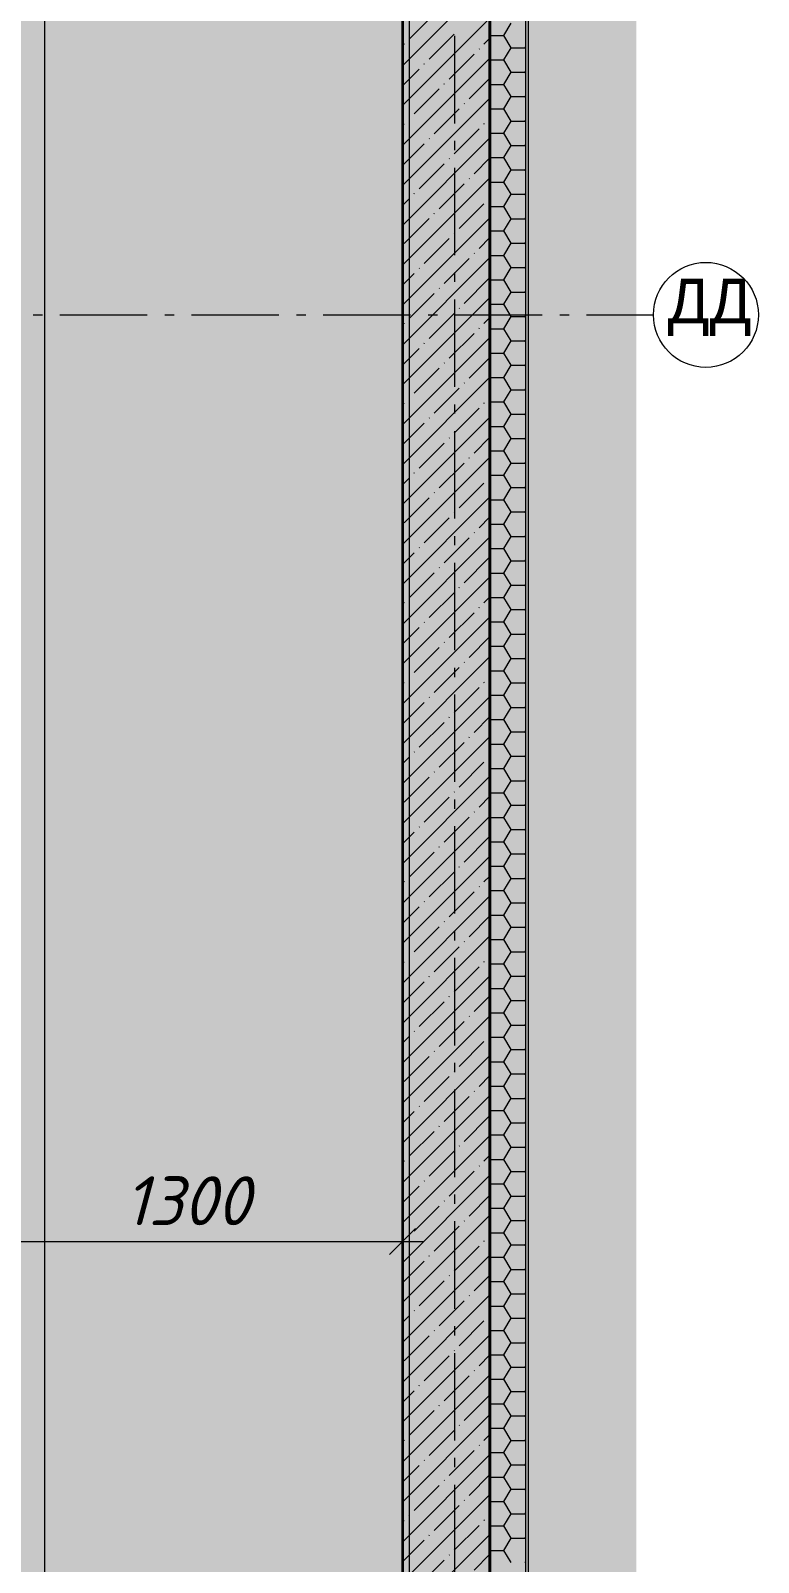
# Model space of a CAD drawing. Header units: millimetres. Extents: x -81576 to 1046824, y -248937 to 691537.
# Drawn here: x -57331 to -53169, y 622442 to 631199 of the extents above; entities that cross this region are included whole.
import ezdxf

# ---------------------------------------------------------------- set-up
doc = ezdxf.new("R2010")
doc.units = ezdxf.units.MM
doc.layers.add('PDF _Геометрия', color=7, linetype='Continuous', true_color=0x1d1d1d)
doc.layers.add('PDF _Сплошная заливка', color=7, linetype='Continuous', true_color=0xffffff)
doc.layers.add('PDF _Текст', color=7, linetype='Continuous')
doc.styles.add('PDF ArialMT', font='arial.ttf')
doc.styles.add('PDF ISOCPEUR Italic', font='isocpeui.ttf')

msp = doc.modelspace()

# ---------------------------------------------------------------- hatches: boundary and pattern name
at = {"layer": 'PDF _Сплошная заливка', "true_color": 0x636466, "transparency": 33554559}
h = msp.add_hatch(color=251, dxfattribs=at)
h.paths.add_polyline_path([(-60647.6, 619162.8), (-60981.3, 619112.8), (-60981.3, 619212.8)], flags=0)
h.paths.add_polyline_path([(-60647.6, 636704.9), (-60981.3, 636654.9), (-60981.3, 636754.9)], flags=0)
h.paths.add_polyline_path([(-63150.7, 618383.4), (-55744.3, 618383.4), (-55744.3, 619333.9), (-60560.9, 619333.9), (-60560.9, 618946.9), (-60647.6, 618946.9), (-60647.6, 619333.9), (-62504.3, 619333.9), (-62504.3, 619373.9), (-62544.3, 619373.9), (-62544.3, 636573.9), (-62504.3, 636573.9), (-62504.3, 636613.9), (-60647.6, 636613.9), (-60647.6, 636920.8), (-60560.9, 636920.8), (-60560.9, 636613.9), (-55744.3, 636613.9), (-55744.3, 637073.9), (-55704.3, 637073.9), (-55704.3, 637113.9), (-55244.3, 637113.9), (-55244.3, 637448.6), (-63150.7, 637448.6), (-63150.7, 619373.9)], flags=0)
h.paths.add_polyline_path([(-54484.3, 618383.4), (-53867.8, 618383.4), (-53867.8, 637448.6), (-54484.3, 637448.6), (-54484.3, 623149.7)], flags=0)
h.paths.add_polyline_path([(-55204.3, 619273.8), (-54704.3, 619273.8), (-54704.3, 619373.9), (-55704.3, 619373.9), (-55704.3, 619273.8)], flags=0)
h.paths.add_polyline_path([(-62004.3, 619873.9), (-55204.3, 619873.9), (-55204.3, 633073.9), (-56391, 632520.5), (-56438.2, 632326), (-56570.3, 632609.3), (-56617.6, 632414.8), (-57764.3, 631880.1), (-57764.3, 624613.9), (-57804.3, 624613.9), (-57804.3, 624573.9), (-58304.3, 624573.9), (-58304.3, 624613.9), (-58344.3, 624613.9), (-58344.3, 625193.9), (-60204.3, 625193.9), (-60204.3, 625273.9), (-62004.3, 625273.9), (-62004.3, 623149.7)], flags=0)
h.paths.add_polyline_path([(-57011.1, 632144.1), (-57085.1, 632144.1), (-57085.1, 632184.1), (-57005.1, 632184.1), (-57005.1, 632144.1)], flags=0)
h.paths.add_polyline_path([(-57011.1, 632150.1), (-57011.1, 632178.1), (-57079.1, 632178.1), (-57079.1, 632150.1), (-57039.1, 632150.1)], flags=0)
h.paths.add_polyline_path([(-58509.2, 636053.9), (-58304.3, 636053.9), (-58304.3, 636073.9), (-62004.3, 636073.9), (-62004.3, 636053.9)], flags=0)
h.paths.add_polyline_path([(-57804.3, 636053.9), (-55204.3, 636053.9), (-55204.3, 636073.9), (-57804.3, 636073.9)], flags=0)
for points in [[(-54704.3, 618383.4), (-54700.3, 618383.4), (-54700.3, 637448.6), (-54704.3, 637448.6), (-54704.3, 619273.8)], [(-55204.3, 619373.9), (-54704.3, 619373.9), (-54704.3, 636073.9), (-55204.3, 636073.9), (-55204.3, 619833.9)]]:
    msp.add_hatch(color=251, dxfattribs=at).paths.add_polyline_path(points)

# ---------------------------------------------------------------- linework, layer by layer
at = {"layer": 'PDF _Геометрия', "color": 7, "lineweight": 9}
for points in [[(-54704.3, 637448.6), (-54704.3, 618383.4)], [(-54700.3, 637448.6), (-54700.3, 618383.4)], [(-57251.8, 636173.9), (-57251.8, 633092.3), (-57251.8, 619753.9)], [(-54904.3, 630668.2), (-54904.3, 631168.2)], [(-54904.3, 630515.3), (-54904.3, 630568.2)], [(-54904.3, 629915.3), (-54904.3, 630415.3)], [(-54904.3, 629762.3), (-54904.3, 629815.3)], [(-54904.3, 629162.3), (-54904.3, 629662.3)], [(-57316.4, 629573.9), (-57263.5, 629573.9)], [(-57163.5, 629573.9), (-56663.5, 629573.9)], [(-56563.5, 629573.9), (-56510.6, 629573.9)], [(-56410.6, 629573.9), (-55910.6, 629573.9)], [(-55810.6, 629573.9), (-55757.7, 629573.9)], [(-55657.7, 629573.9), (-55157.7, 629573.9)], [(-55057.7, 629573.9), (-55004.8, 629573.9)], [(-54904.8, 629573.9), (-54404.8, 629573.9)], [(-54304.8, 629573.9), (-54251.9, 629573.9)], [(-54151.9, 629573.9), (-53769.4, 629573.9)], [(-54904.3, 629009.4), (-54904.3, 629062.3)], [(-54904.3, 628409.4), (-54904.3, 628909.4)], [(-54904.3, 628256.5), (-54904.3, 628309.4)], [(-54904.3, 627656.5), (-54904.3, 628156.5)], [(-54904.3, 627503.6), (-54904.3, 627556.5)], [(-54904.3, 626903.6), (-54904.3, 627403.6)], [(-54904.3, 626750.7), (-54904.3, 626803.6)], [(-54904.3, 626150.7), (-54904.3, 626650.7)], [(-54904.3, 625997.8), (-54904.3, 626050.7)], [(-54904.3, 625397.8), (-54904.3, 625897.8)], [(-54904.3, 625244.8), (-54904.3, 625297.8)], [(-54904.3, 624644.8), (-54904.3, 625144.8)], [(-54904.3, 624491.9), (-54904.3, 624544.8)], [(-55204.3, 624382.7), (-55204.3, 624276.7), (-55204.3, 624156.7)], [(-54904.3, 623891.9), (-54904.3, 624391.9)], [(-62124.3, 624276.7), (-58304.3, 624276.7), (-57804.3, 624276.7), (-55084.3, 624276.7)], [(-54904.3, 623739), (-54904.3, 623791.9)], [(-54904.3, 623139), (-54904.3, 623639)], [(-54904.3, 622986.1), (-54904.3, 623039)], [(-54904.3, 622386.1), (-54904.3, 622886.1)]]:
    msp.add_lwpolyline(points, dxfattribs=at)
at = {"layer": 'PDF _Геометрия', "color": 7, "lineweight": 15}
for points in [[(-54500.3, 637448.6), (-54500.3, 618383.4)], [(-54484.3, 618383.4), (-54484.3, 637448.6)]]:
    msp.add_lwpolyline(points, dxfattribs=at)
at = {"layer": 'PDF _Геометрия', "color": 7, "lineweight": 35}
msp.add_lwpolyline([(-60560.9, 619373.9), (-55204.3, 619373.9), (-54704.3, 619373.9), (-54704.3, 636073.9), (-55204.3, 636073.9), (-55204.3, 619873.9), (-62044.3, 619873.9), (-62044.3, 636073.9), (-55704.3, 636073.9), (-55704.3, 636573.9), (-60560.9, 636573.9)], dxfattribs=at)
at = {"layer": 'PDF _Геометрия', "color": 7, "lineweight": 15}
msp.add_lwpolyline([(-55204.3, 636073.9), (-55204.3, 619873.9), (-55164.3, 619873.9), (-55164.3, 636073.9)], close=True, dxfattribs=at)
at = {"layer": 'PDF _Геометрия', "color": 250, "lineweight": 9, "true_color": 0x2c2c2c}
for points in [[(-55204.3, 630998), (-54704.3, 631498)], [(-55166, 631150.3), (-55023.5, 631292.9)], [(-55204.3, 630769.9), (-54704.3, 631269.9)], [(-54624.1, 631171.1), (-54583.7, 631241)], [(-55194.5, 631121.8), (-55192.2, 631124.2)], [(-55052, 631036.3), (-54909.4, 631178.8)], [(-54738.3, 631121.8), (-54704.3, 631155.9)], [(-54700.3, 631171.1), (-54624, 631171.1)], [(-54583.8, 631101.2), (-54624.1, 631171.1)], [(-54624.1, 631031.4), (-54583.7, 631101.3)], [(-54583.7, 631101.2), (-54503.1, 631101.2)], [(-54503.1, 631101.3), (-54500.3, 631106.2)], [(-54500.3, 631096.3), (-54503.1, 631101.2)], [(-55204.3, 630541.8), (-54704.3, 631041.8)], [(-55080.5, 631007.7), (-55078.1, 631010.1)], [(-54937.9, 630922.2), (-54795.4, 631064.8)], [(-54766.8, 631093.3), (-54764.5, 631095.7)], [(-54700.3, 631031.4), (-54624, 631031.4)], [(-54583.8, 630961.6), (-54624.1, 631031.4)], [(-55204.3, 630884), (-55109, 630979.2)], [(-54823.9, 630808.2), (-54704.3, 630927.8)], [(-54624.1, 630891.8), (-54583.7, 630961.6)], [(-54583.7, 630961.6), (-54503.1, 630961.6)], [(-54503.1, 630961.6), (-54500.3, 630966.5)], [(-54500.3, 630956.6), (-54503.1, 630961.6)], [(-55137.5, 630722.6), (-54994.9, 630865.2)], [(-54966.4, 630893.7), (-54964.1, 630896.1)], [(-54700.3, 630891.7), (-54624, 630891.7)], [(-54583.8, 630821.9), (-54624.1, 630891.7)], [(-55204.3, 630313.7), (-54704.3, 630813.7)], [(-55023.5, 630608.6), (-54880.9, 630751.1)], [(-54852.4, 630779.6), (-54850, 630782)], [(-54700.3, 630752), (-54624, 630752)], [(-54624.1, 630752.1), (-54583.7, 630821.9)], [(-54583.8, 630682.2), (-54624.1, 630752)], [(-54583.7, 630821.9), (-54503.1, 630821.9)], [(-54503.1, 630821.9), (-54500.3, 630826.8)], [(-54500.3, 630817), (-54503.1, 630821.9)], [(-55204.3, 630655.9), (-55194.5, 630665.6)], [(-55166, 630694.1), (-55163.6, 630696.5)], [(-54738.3, 630665.6), (-54736, 630668)], [(-54709.8, 630694.1), (-54704.3, 630699.7)], [(-54624.1, 630612.4), (-54583.7, 630682.2)], [(-54583.7, 630682.2), (-54503.1, 630682.2)], [(-54503.1, 630682.2), (-54500.3, 630687.1)], [(-54500.3, 630677.3), (-54503.1, 630682.2)], [(-55204.3, 630085.6), (-54704.3, 630585.6)], [(-55052, 630580.1), (-55049.6, 630582.4)], [(-54909.4, 630494.5), (-54766.8, 630637.1)], [(-54700.3, 630612.4), (-54624, 630612.4)], [(-54583.8, 630542.5), (-54624.1, 630612.4)], [(-55204.3, 630427.8), (-55080.5, 630551.5)], [(-54624.1, 630472.7), (-54583.7, 630542.6)], [(-54583.7, 630542.5), (-54503.1, 630542.5)], [(-54503.1, 630542.6), (-54500.3, 630547.4)], [(-54500.3, 630537.6), (-54503.1, 630542.5)], [(-55109, 630294.9), (-54966.4, 630437.5)], [(-54937.9, 630466), (-54935.5, 630468.4)], [(-54795.4, 630380.5), (-54704.3, 630471.6)], [(-54700.3, 630472.7), (-54624, 630472.7)], [(-54583.8, 630402.8), (-54624.1, 630472.7)], [(-54624.1, 630333), (-54583.7, 630402.9)], [(-54583.7, 630402.8), (-54503.1, 630402.8)], [(-54503.1, 630402.9), (-54500.3, 630407.8)], [(-54500.3, 630397.9), (-54503.1, 630402.8)], [(-55204.3, 629857.5), (-54704.3, 630357.5)], [(-54994.9, 630180.9), (-54852.4, 630323.5)], [(-54823.9, 630352), (-54821.5, 630354.3)], [(-54700.3, 630333), (-54624, 630333)], [(-54583.8, 630263.2), (-54624.1, 630333)], [(-55204.3, 630199.7), (-55166, 630237.9)], [(-55137.5, 630266.4), (-55135.1, 630268.8)], [(-54709.8, 630237.9), (-54707.4, 630240.3)], [(-54624.1, 630193.4), (-54583.7, 630263.2)], [(-54583.7, 630263.2), (-54503.1, 630263.2)], [(-54503.1, 630263.2), (-54500.3, 630268.1)], [(-54500.3, 630258.2), (-54503.1, 630263.2)], [(-55023.5, 630152.4), (-55021.1, 630154.7)], [(-54880.9, 630066.8), (-54738.3, 630209.4)], [(-54700.3, 630193.3), (-54624, 630193.3)], [(-54583.8, 630123.5), (-54624.1, 630193.3)], [(-55204.3, 629629.4), (-54704.3, 630129.4)], [(-55194.5, 629981.3), (-55052, 630123.9)], [(-54700.3, 630053.6), (-54624, 630053.6)], [(-54624.1, 630053.7), (-54583.7, 630123.5)], [(-54583.8, 629983.8), (-54624.1, 630053.6)], [(-54583.7, 630123.5), (-54503.1, 630123.5)], [(-54503.1, 630123.5), (-54500.3, 630128.4)], [(-54500.3, 630118.6), (-54503.1, 630123.5)], [(-55080.5, 629867.3), (-54937.9, 630009.8)], [(-54909.4, 630038.3), (-54907, 630040.7)], [(-54766.8, 629952.8), (-54704.3, 630015.4)], [(-54624.1, 629914), (-54583.7, 629983.8)], [(-54583.7, 629983.8), (-54503.1, 629983.8)], [(-54503.1, 629983.8), (-54500.3, 629988.7)], [(-54500.3, 629978.9), (-54503.1, 629983.8)], [(-55204.3, 629401.3), (-54704.3, 629901.3)], [(-54966.4, 629753.2), (-54823.9, 629895.8)], [(-54795.4, 629924.3), (-54793, 629926.6)], [(-54700.3, 629914), (-54624, 629914)], [(-54583.8, 629844.1), (-54624.1, 629913.9)], [(-55204.3, 629743.5), (-55137.5, 629810.2)], [(-55109, 629838.7), (-55106.6, 629841.1)], [(-54624.1, 629774.3), (-54583.7, 629844.2)], [(-54583.7, 629844.1), (-54503.1, 629844.1)], [(-54503.1, 629844.2), (-54500.3, 629849)], [(-54500.3, 629839.2), (-54503.1, 629844.1)], [(-55166, 629553.6), (-55023.5, 629696.2)], [(-54994.9, 629724.7), (-54992.6, 629727.1)], [(-54852.4, 629639.2), (-54709.8, 629781.7)], [(-54700.3, 629774.3), (-54624, 629774.3)], [(-54583.8, 629704.4), (-54624.1, 629774.3)], [(-54624.1, 629634.6), (-54583.7, 629704.5)], [(-54583.7, 629704.4), (-54503.1, 629704.4)], [(-54503.1, 629704.5), (-54500.3, 629709.3)], [(-54500.3, 629699.5), (-54503.1, 629704.4)], [(-55204.3, 629173.2), (-54704.3, 629673.2)], [(-54880.9, 629610.6), (-54878.5, 629613)], [(-54700.3, 629634.6), (-54624, 629634.6)], [(-54583.8, 629564.7), (-54624.1, 629634.6)], [(-55194.5, 629525.1), (-55192.2, 629527.5)], [(-55052, 629439.6), (-54909.4, 629582.1)], [(-54738.3, 629525.1), (-54704.3, 629559.2)], [(-54624.1, 629494.9), (-54583.7, 629564.8)], [(-54583.7, 629564.7), (-54503.1, 629564.7)], [(-54503.1, 629564.8), (-54500.3, 629569.7)], [(-54500.3, 629559.8), (-54503.1, 629564.7)], [(-55204.3, 628945.1), (-54704.3, 629445.1)], [(-54937.9, 629325.5), (-54795.4, 629468.1)], [(-54766.8, 629496.6), (-54764.5, 629499)], [(-54700.3, 629494.9), (-54624, 629494.9)], [(-54583.8, 629425.1), (-54624.1, 629494.9)], [(-55204.3, 629287.3), (-55109, 629382.5)], [(-55080.5, 629411.1), (-55078.1, 629413.4)], [(-54700.3, 629355.2), (-54624, 629355.2)], [(-54624.1, 629355.3), (-54583.7, 629425.1)], [(-54583.8, 629285.4), (-54624.1, 629355.2)], [(-54583.7, 629425.1), (-54503.1, 629425.1)], [(-54503.1, 629425.1), (-54500.3, 629430)], [(-54500.3, 629420.1), (-54503.1, 629425.1)], [(-55137.5, 629125.9), (-54994.9, 629268.5)], [(-54966.4, 629297), (-54964.1, 629299.4)], [(-54823.9, 629211.5), (-54704.3, 629331.1)], [(-54624.1, 629215.6), (-54583.7, 629285.4)], [(-54583.7, 629285.4), (-54503.1, 629285.4)], [(-54503.1, 629285.4), (-54500.3, 629290.3)], [(-54500.3, 629280.5), (-54503.1, 629285.4)], [(-55204.3, 628717), (-54704.3, 629217)], [(-54852.4, 629183), (-54850, 629185.3)], [(-54700.3, 629215.5), (-54624, 629215.5)], [(-54583.8, 629145.7), (-54624.1, 629215.5)], [(-55166, 629097.4), (-55163.6, 629099.8)], [(-55023.5, 629011.9), (-54880.9, 629154.4)], [(-54709.8, 629097.4), (-54704.3, 629103)], [(-54624.1, 629075.9), (-54583.7, 629145.7)], [(-54583.7, 629145.7), (-54503.1, 629145.7)], [(-54503.1, 629145.7), (-54500.3, 629150.6)], [(-54500.3, 629140.8), (-54503.1, 629145.7)], [(-55204.3, 629059.2), (-55194.5, 629068.9)], [(-54909.4, 628897.8), (-54766.8, 629040.4)], [(-54738.3, 629068.9), (-54736, 629071.3)], [(-54700.3, 629075.9), (-54624, 629075.9)], [(-54583.8, 629006), (-54624.1, 629075.9)], [(-54624.1, 628936.2), (-54583.7, 629006.1)], [(-54583.7, 629006), (-54503.1, 629006)], [(-54503.1, 629006.1), (-54500.3, 629010.9)], [(-54500.3, 629001.1), (-54503.1, 629006)], [(-55204.3, 628488.9), (-54704.3, 628988.9)], [(-55204.3, 628831.1), (-55080.5, 628954.9)], [(-55052, 628983.4), (-55049.6, 628985.7)], [(-54700.3, 628936.2), (-54624, 628936.2)], [(-54583.8, 628866.3), (-54624.1, 628936.2)], [(-55109, 628698.2), (-54966.4, 628840.8)], [(-54937.9, 628869.3), (-54935.5, 628871.7)], [(-54795.4, 628783.8), (-54704.3, 628874.9)], [(-54624.1, 628796.5), (-54583.7, 628866.4)], [(-54583.7, 628866.3), (-54503.1, 628866.3)], [(-54503.1, 628866.4), (-54500.3, 628871.3)], [(-54500.3, 628861.4), (-54503.1, 628866.3)], [(-55204.3, 628260.8), (-54704.3, 628760.8)], [(-54823.9, 628755.3), (-54821.5, 628757.6)], [(-54700.3, 628796.5), (-54624, 628796.5)], [(-54583.8, 628726.7), (-54624.1, 628796.5)], [(-54503.1, 628726.7), (-54500.3, 628731.6)], [(-55137.5, 628669.7), (-55135.1, 628672.1)], [(-54994.9, 628584.2), (-54852.4, 628726.8)], [(-54700.3, 628656.8), (-54624, 628656.8)], [(-54624.1, 628656.9), (-54583.7, 628726.7)], [(-54583.8, 628587), (-54624.1, 628656.8)], [(-54583.7, 628726.7), (-54503.1, 628726.7)], [(-54500.3, 628721.7), (-54503.1, 628726.7)], [(-55204.3, 628603), (-55166, 628641.2)], [(-55023.5, 628555.7), (-55021.1, 628558.1)], [(-54880.9, 628470.1), (-54738.3, 628612.7)], [(-54709.8, 628641.2), (-54707.4, 628643.6)], [(-54624.1, 628517.2), (-54583.7, 628587)], [(-54583.7, 628587), (-54503.1, 628587)], [(-54503.1, 628587), (-54500.3, 628591.9)], [(-54500.3, 628582.1), (-54503.1, 628587)], [(-55204.3, 628032.7), (-54704.3, 628532.7)], [(-55194.5, 628384.6), (-55052, 628527.2)], [(-54700.3, 628517.1), (-54624, 628517.1)], [(-54583.8, 628447.3), (-54624.1, 628517.1)], [(-55080.5, 628270.6), (-54937.9, 628413.1)], [(-54909.4, 628441.6), (-54907, 628444)], [(-54766.8, 628356.1), (-54704.3, 628418.7)], [(-54624.1, 628377.5), (-54583.7, 628447.3)], [(-54583.7, 628447.3), (-54503.1, 628447.3)], [(-54503.1, 628447.3), (-54500.3, 628452.2)], [(-54500.3, 628442.4), (-54503.1, 628447.3)], [(-55204.3, 627804.6), (-54704.3, 628304.6)], [(-54966.4, 628156.5), (-54823.9, 628299.1)], [(-54795.4, 628327.6), (-54793, 628330)], [(-54700.3, 628377.5), (-54624, 628377.5)], [(-54583.8, 628307.6), (-54624.1, 628377.5)], [(-54624.1, 628237.8), (-54583.7, 628307.7)], [(-54583.7, 628307.6), (-54503.1, 628307.6)], [(-54503.1, 628307.7), (-54500.3, 628312.5)], [(-54500.3, 628302.7), (-54503.1, 628307.6)], [(-55204.3, 628146.8), (-55137.5, 628213.5)], [(-55109, 628242.1), (-55106.6, 628244.4)], [(-54700.3, 628237.8), (-54624, 628237.8)], [(-54583.8, 628167.9), (-54624.1, 628237.8)], [(-54994.9, 628128), (-54992.6, 628130.4)], [(-54852.4, 628042.5), (-54709.8, 628185)], [(-54624.1, 628098.1), (-54583.7, 628168)], [(-54583.7, 628167.9), (-54503.1, 628167.9)], [(-54503.1, 628168), (-54500.3, 628172.9)], [(-54500.3, 628163), (-54503.1, 628167.9)], [(-55204.3, 627576.5), (-54704.3, 628076.5)], [(-55166, 627956.9), (-55023.5, 628099.5)], [(-54700.3, 628098.1), (-54624, 628098.1)], [(-54583.8, 628028.3), (-54624.1, 628098.1)], [(-54503.1, 628028.3), (-54500.3, 628033.2)], [(-55052, 627842.9), (-54909.4, 627985.4)], [(-54880.9, 628014), (-54878.5, 628016.3)], [(-54738.3, 627928.4), (-54704.3, 627962.5)], [(-54700.3, 627958.4), (-54624, 627958.4)], [(-54624.1, 627958.5), (-54583.7, 628028.3)], [(-54583.8, 627888.6), (-54624.1, 627958.4)], [(-54583.7, 628028.3), (-54503.1, 628028.3)], [(-54500.3, 628023.3), (-54503.1, 628028.3)], [(-55194.5, 627928.4), (-55192.2, 627930.8)], [(-54937.9, 627728.8), (-54795.4, 627871.4)], [(-54766.8, 627899.9), (-54764.5, 627902.3)], [(-54624.1, 627818.8), (-54583.7, 627888.6)], [(-54583.7, 627888.6), (-54503.1, 627888.6)], [(-54503.1, 627888.6), (-54500.3, 627893.5)], [(-54500.3, 627883.7), (-54503.1, 627888.6)], [(-55204.3, 627348.4), (-54704.3, 627848.4)], [(-55204.3, 627690.6), (-55109, 627785.9)], [(-55080.5, 627814.4), (-55078.1, 627816.7)], [(-54700.3, 627818.7), (-54624, 627818.7)], [(-54583.8, 627748.9), (-54624.1, 627818.7)], [(-54966.4, 627700.3), (-54964.1, 627702.7)], [(-54823.9, 627614.8), (-54704.3, 627734.4)], [(-54624.1, 627679.1), (-54583.7, 627748.9)], [(-54583.7, 627748.9), (-54503.1, 627748.9)], [(-54503.1, 627748.9), (-54500.3, 627753.8)], [(-54500.3, 627744), (-54503.1, 627748.9)], [(-55204.3, 627120.3), (-54704.3, 627620.3)], [(-55137.5, 627529.2), (-54994.9, 627671.8)], [(-54700.3, 627679), (-54624, 627679)], [(-54583.8, 627609.2), (-54624.1, 627679)], [(-54624.1, 627539.4), (-54583.7, 627609.2)], [(-54583.7, 627609.2), (-54503.1, 627609.2)], [(-54503.1, 627609.2), (-54500.3, 627614.1)], [(-54500.3, 627604.3), (-54503.1, 627609.2)], [(-55023.5, 627415.2), (-54880.9, 627557.8)], [(-54852.4, 627586.3), (-54850, 627588.6)], [(-54709.8, 627500.7), (-54704.3, 627506.3)], [(-54700.3, 627539.4), (-54624, 627539.4)], [(-54583.8, 627469.5), (-54624.1, 627539.4)], [(-55204.3, 627462.5), (-55194.5, 627472.2)], [(-55166, 627500.7), (-55163.6, 627503.1)], [(-54909.4, 627301.1), (-54766.8, 627443.7)], [(-54738.3, 627472.2), (-54736, 627474.6)], [(-54624.1, 627399.7), (-54583.7, 627469.6)], [(-54583.7, 627469.5), (-54503.1, 627469.5)], [(-54503.1, 627469.6), (-54500.3, 627474.4)], [(-54500.3, 627464.6), (-54503.1, 627469.5)], [(-55204.3, 626892.2), (-54704.3, 627392.2)], [(-55204.3, 627234.4), (-55080.5, 627358.2)], [(-55052, 627386.7), (-55049.6, 627389.1)], [(-54700.3, 627399.7), (-54624, 627399.7)], [(-54583.8, 627329.8), (-54624.1, 627399.7)], [(-54503.1, 627329.9), (-54500.3, 627334.8)], [(-55109, 627101.6), (-54966.4, 627244.1)], [(-54937.9, 627272.6), (-54935.5, 627275)], [(-54795.4, 627187.1), (-54704.3, 627278.2)], [(-54700.3, 627260), (-54624, 627260)], [(-54624.1, 627260), (-54583.7, 627329.9)], [(-54583.8, 627190.2), (-54624.1, 627260)], [(-54583.7, 627329.8), (-54503.1, 627329.8)], [(-54500.3, 627324.9), (-54503.1, 627329.8)], [(-55204.3, 626664.1), (-54704.3, 627164.1)], [(-54823.9, 627158.6), (-54821.5, 627161)], [(-54624.1, 627120.4), (-54583.7, 627190.2)], [(-54583.7, 627190.2), (-54503.1, 627190.2)], [(-54503.1, 627190.2), (-54500.3, 627195.1)], [(-54500.3, 627185.2), (-54503.1, 627190.2)], [(-55137.5, 627073), (-55135.1, 627075.4)], [(-54994.9, 626987.5), (-54852.4, 627130.1)], [(-54700.3, 627120.3), (-54624, 627120.3)], [(-54583.8, 627050.5), (-54624.1, 627120.3)], [(-55204.3, 627006.3), (-55166, 627044.5)], [(-54880.9, 626873.5), (-54738.3, 627016)], [(-54709.8, 627044.5), (-54707.4, 627046.9)], [(-54700.3, 626980.6), (-54624, 626980.6)], [(-54624.1, 626980.7), (-54583.7, 627050.5)], [(-54583.8, 626910.8), (-54624.1, 626980.6)], [(-54583.7, 627050.5), (-54503.1, 627050.5)], [(-54503.1, 627050.5), (-54500.3, 627055.4)], [(-54500.3, 627045.6), (-54503.1, 627050.5)], [(-55204.3, 626436), (-54704.3, 626936)], [(-55194.5, 626787.9), (-55052, 626930.5)], [(-55023.5, 626959), (-55021.1, 626961.4)], [(-54624.1, 626841), (-54583.7, 626910.8)], [(-54583.7, 626910.8), (-54503.1, 626910.8)], [(-54503.1, 626910.8), (-54500.3, 626915.7)], [(-54500.3, 626905.9), (-54503.1, 626910.8)], [(-55080.5, 626673.9), (-54937.9, 626816.4)], [(-54909.4, 626844.9), (-54907, 626847.3)], [(-54766.8, 626759.4), (-54704.3, 626822)], [(-54700.3, 626841), (-54624, 626841)], [(-54583.8, 626771.1), (-54624.1, 626841)], [(-54795.4, 626730.9), (-54793, 626733.3)], [(-54624.1, 626701.3), (-54583.7, 626771.2)], [(-54583.7, 626771.1), (-54503.1, 626771.1)], [(-54503.1, 626771.2), (-54500.3, 626776)], [(-54500.3, 626766.2), (-54503.1, 626771.1)], [(-55204.3, 626207.9), (-54704.3, 626707.9)], [(-55109, 626645.4), (-55106.6, 626647.7)], [(-54966.4, 626559.8), (-54823.9, 626702.4)], [(-54700.3, 626701.3), (-54624, 626701.3)], [(-54583.8, 626631.4), (-54624.1, 626701.3)], [(-54624.1, 626561.6), (-54583.7, 626631.5)], [(-54583.7, 626631.4), (-54503.1, 626631.4)], [(-54503.1, 626631.5), (-54500.3, 626636.4)], [(-54500.3, 626626.5), (-54503.1, 626631.4)], [(-55204.3, 626550.1), (-55137.5, 626616.8)], [(-54852.4, 626445.8), (-54709.8, 626588.3)], [(-54700.3, 626561.6), (-54624, 626561.6)], [(-54583.8, 626491.8), (-54624.1, 626561.6)], [(-55204.3, 625979.8), (-54704.3, 626479.8)], [(-55166, 626360.2), (-55023.5, 626502.8)], [(-54994.9, 626531.3), (-54992.6, 626533.7)], [(-54624.1, 626422), (-54583.7, 626491.8)], [(-54583.7, 626491.8), (-54503.1, 626491.8)], [(-54503.1, 626491.8), (-54500.3, 626496.7)], [(-54500.3, 626486.8), (-54503.1, 626491.8)], [(-55052, 626246.2), (-54909.4, 626388.7)], [(-54880.9, 626417.3), (-54878.5, 626419.6)], [(-54700.3, 626421.9), (-54624, 626421.9)], [(-54583.8, 626352.1), (-54624.1, 626421.9)], [(-55194.5, 626331.7), (-55192.2, 626334.1)], [(-54766.8, 626303.2), (-54764.5, 626305.6)], [(-54738.3, 626331.7), (-54704.3, 626365.8)], [(-54700.3, 626282.2), (-54624, 626282.2)], [(-54624.1, 626282.3), (-54583.7, 626352.1)], [(-54583.8, 626212.4), (-54624.1, 626282.2)], [(-54583.7, 626352.1), (-54503.1, 626352.1)], [(-54503.1, 626352.1), (-54500.3, 626357)], [(-54500.3, 626347.2), (-54503.1, 626352.1)], [(-55204.3, 625751.7), (-54704.3, 626251.7)], [(-55080.5, 626217.7), (-55078.1, 626220)], [(-54937.9, 626132.1), (-54795.4, 626274.7)], [(-54624.1, 626142.6), (-54583.7, 626212.4)], [(-54583.7, 626212.4), (-54503.1, 626212.4)], [(-54503.1, 626212.4), (-54500.3, 626217.3)], [(-54500.3, 626207.5), (-54503.1, 626212.4)], [(-55204.3, 626093.9), (-55109, 626189.2)], [(-54966.4, 626103.6), (-54964.1, 626106)], [(-54823.9, 626018.1), (-54704.3, 626137.7)], [(-54700.3, 626142.6), (-54624, 626142.6)], [(-54583.8, 626072.7), (-54624.1, 626142.6)], [(-55204.3, 625523.6), (-54704.3, 626023.6)], [(-55137.5, 625932.6), (-54994.9, 626075.1)], [(-54624.1, 626002.9), (-54583.7, 626072.8)], [(-54583.7, 626072.7), (-54503.1, 626072.7)], [(-54503.1, 626072.8), (-54500.3, 626077.6)], [(-54500.3, 626067.8), (-54503.1, 626072.7)], [(-55023.5, 625818.5), (-54880.9, 625961.1)], [(-54852.4, 625989.6), (-54850, 625991.9)], [(-54700.3, 626002.9), (-54624, 626002.9)], [(-54583.8, 625933), (-54624.1, 626002.9)], [(-54624.1, 625863.2), (-54583.7, 625933.1)], [(-54583.7, 625933), (-54503.1, 625933)], [(-54503.1, 625933.1), (-54500.3, 625938)], [(-54500.3, 625928.1), (-54503.1, 625933)], [(-55204.3, 625865.8), (-55194.5, 625875.5)], [(-55166, 625904), (-55163.6, 625906.4)], [(-54909.4, 625704.5), (-54766.8, 625847)], [(-54738.3, 625875.5), (-54736, 625877.9)], [(-54709.8, 625904), (-54704.3, 625909.6)], [(-54700.3, 625863.2), (-54624, 625863.2)], [(-54583.8, 625793.3), (-54624.1, 625863.2)], [(-55204.3, 625295.5), (-54704.3, 625795.5)], [(-55204.3, 625637.7), (-55080.5, 625761.5)], [(-55052, 625790), (-55049.6, 625792.4)], [(-54624.1, 625723.6), (-54583.7, 625793.4)], [(-54583.7, 625793.4), (-54503.1, 625793.4)], [(-54503.1, 625793.4), (-54500.3, 625798.3)], [(-54500.3, 625788.4), (-54503.1, 625793.3)], [(-54937.9, 625675.9), (-54935.5, 625678.3)], [(-54795.4, 625590.4), (-54704.3, 625681.5)], [(-54700.3, 625723.5), (-54624, 625723.5)], [(-54583.8, 625653.7), (-54624.1, 625723.5)], [(-55109, 625504.9), (-54966.4, 625647.4)], [(-54700.3, 625583.8), (-54624, 625583.8)], [(-54624.1, 625583.9), (-54583.7, 625653.7)], [(-54583.8, 625514), (-54624.1, 625583.8)], [(-54583.7, 625653.7), (-54503.1, 625653.7)], [(-54503.1, 625653.7), (-54500.3, 625658.6)], [(-54500.3, 625648.8), (-54503.1, 625653.7)], [(-55204.3, 625067.4), (-54704.3, 625567.4)], [(-54994.9, 625390.8), (-54852.4, 625533.4)], [(-54823.9, 625561.9), (-54821.5, 625564.3)], [(-54624.1, 625444.2), (-54583.7, 625514)], [(-54583.7, 625514), (-54503.1, 625514)], [(-54503.1, 625514), (-54500.3, 625518.9)], [(-54500.3, 625509.1), (-54503.1, 625514)], [(-55204.3, 625409.6), (-55166, 625447.8)], [(-55137.5, 625476.4), (-55135.1, 625478.7)], [(-54880.9, 625276.8), (-54738.3, 625419.3)], [(-54709.8, 625447.8), (-54707.4, 625450.2)], [(-54700.3, 625444.2), (-54624, 625444.2)], [(-54583.8, 625374.3), (-54624.1, 625444.1)], [(-55204.3, 624839.3), (-54704.3, 625339.3)], [(-55194.5, 625191.2), (-55052, 625333.8)], [(-55023.5, 625362.3), (-55021.1, 625364.7)], [(-54624.1, 625304.5), (-54583.7, 625374.3)], [(-54583.7, 625374.3), (-54503.1, 625374.3)], [(-54503.1, 625374.3), (-54500.3, 625379.2)], [(-54500.3, 625369.4), (-54503.1, 625374.3)], [(-54909.4, 625248.3), (-54907, 625250.6)], [(-54700.3, 625304.5), (-54624, 625304.5)], [(-54583.8, 625234.6), (-54624.1, 625304.5)], [(-54624.1, 625164.8), (-54583.7, 625234.7)], [(-54583.7, 625234.6), (-54503.1, 625234.6)], [(-54503.1, 625234.7), (-54500.3, 625239.5)], [(-54500.3, 625229.7), (-54503.1, 625234.6)], [(-55080.5, 625077.2), (-54937.9, 625219.7)], [(-54766.8, 625162.7), (-54704.3, 625225.3)], [(-54700.3, 625164.8), (-54624, 625164.8)], [(-54583.8, 625094.9), (-54624.1, 625164.8)], [(-55204.3, 624611.2), (-54704.3, 625111.2)], [(-54966.4, 624963.1), (-54823.9, 625105.7)], [(-54795.4, 625134.2), (-54793, 625136.6)], [(-54624.1, 625025.1), (-54583.7, 625095)], [(-54583.7, 625094.9), (-54503.1, 625094.9)], [(-54503.1, 625095), (-54500.3, 625099.9)], [(-54500.3, 625090), (-54503.1, 625094.9)], [(-55204.3, 624953.4), (-55137.5, 625020.2)], [(-55109, 625048.7), (-55106.6, 625051)], [(-54852.4, 624849.1), (-54709.8, 624991.6)], [(-54700.3, 625025.1), (-54624, 625025.1)], [(-54583.8, 624955.3), (-54624.1, 625025.1)], [(-55204.3, 624383.1), (-54704.3, 624883.1)], [(-55166, 624763.5), (-55023.5, 624906.1)], [(-54994.9, 624934.6), (-54992.6, 624937)], [(-54700.3, 624885.4), (-54624, 624885.4)], [(-54624.1, 624885.5), (-54583.7, 624955.3)], [(-54583.8, 624815.6), (-54624.1, 624885.4)], [(-54583.7, 624955.3), (-54503.1, 624955.3)], [(-54503.1, 624955.3), (-54500.3, 624960.2)], [(-54500.3, 624950.3), (-54503.1, 624955.3)], [(-55052, 624649.5), (-54909.4, 624792.1)], [(-54880.9, 624820.6), (-54878.5, 624822.9)], [(-54624.1, 624745.8), (-54583.7, 624815.6)], [(-54583.7, 624815.6), (-54503.1, 624815.6)], [(-54503.1, 624815.6), (-54500.3, 624820.5)], [(-54500.3, 624810.7), (-54503.1, 624815.6)], [(-55194.5, 624735), (-55192.2, 624737.4)], [(-54766.8, 624706.5), (-54764.5, 624708.9)], [(-54738.3, 624735), (-54704.3, 624769.1)], [(-54700.3, 624745.7), (-54624, 624745.7)], [(-54583.8, 624675.9), (-54624.1, 624745.7)], [(-55204.3, 624155), (-54704.3, 624655)], [(-55080.5, 624621), (-55078.1, 624623.4)], [(-54937.9, 624535.4), (-54795.4, 624678)], [(-54624.1, 624606.1), (-54583.7, 624675.9)], [(-54583.7, 624675.9), (-54503.1, 624675.9)], [(-54503.1, 624675.9), (-54500.3, 624680.8)], [(-54500.3, 624671), (-54503.1, 624675.9)], [(-55204.3, 624497.2), (-55109, 624592.5)], [(-54823.9, 624421.4), (-54704.3, 624541)], [(-54700.3, 624606.1), (-54624, 624606.1)], [(-54583.8, 624536.2), (-54624.1, 624606.1)], [(-54624.1, 624466.4), (-54583.7, 624536.3)], [(-54583.7, 624536.2), (-54503.1, 624536.2)], [(-54503.1, 624536.3), (-54500.3, 624541.1)], [(-54500.3, 624531.3), (-54503.1, 624536.2)], [(-55137.5, 624335.9), (-54994.9, 624478.4)], [(-54966.4, 624506.9), (-54964.1, 624509.3)], [(-54700.3, 624466.4), (-54624, 624466.4)], [(-54583.8, 624396.5), (-54624.1, 624466.4)], [(-55204.3, 623926.9), (-54704.3, 624426.9)], [(-55023.5, 624221.8), (-54880.9, 624364.4)], [(-54852.4, 624392.9), (-54850, 624395.3)], [(-54624.1, 624326.7), (-54583.7, 624396.6)], [(-54583.7, 624396.5), (-54503.1, 624396.5)], [(-54503.1, 624396.6), (-54500.3, 624401.5)], [(-54500.3, 624391.6), (-54503.1, 624396.5)], [(-55204.3, 624269.1), (-55194.5, 624278.8)], [(-55166, 624307.3), (-55163.6, 624309.7)], [(-54738.3, 624278.8), (-54736, 624281.2)], [(-54709.8, 624307.3), (-54704.3, 624312.9)], [(-54700.3, 624326.7), (-54624, 624326.7)], [(-54583.8, 624256.9), (-54624.1, 624326.7)], [(-55204.3, 623698.9), (-54704.3, 624198.9)], [(-55052, 624193.3), (-55049.6, 624195.7)], [(-54909.4, 624107.8), (-54766.8, 624250.3)], [(-54700.3, 624187), (-54624, 624187)], [(-54624.1, 624187.1), (-54583.7, 624256.9)], [(-54583.8, 624117.2), (-54624.1, 624187)], [(-54583.7, 624256.9), (-54503.1, 624256.9)], [(-54503.1, 624256.9), (-54500.3, 624261.8)], [(-54500.3, 624251.9), (-54503.1, 624256.9)], [(-55204.3, 624041), (-55080.5, 624164.8)], [(-54624.1, 624047.4), (-54583.7, 624117.2)], [(-54583.7, 624117.2), (-54503.1, 624117.2)], [(-54503.1, 624117.2), (-54500.3, 624122.1)], [(-54500.3, 624112.3), (-54503.1, 624117.2)], [(-55109, 623908.2), (-54966.4, 624050.7)], [(-54937.9, 624079.3), (-54935.5, 624081.6)], [(-54795.4, 623993.7), (-54704.3, 624084.8)], [(-54700.3, 624047.3), (-54624, 624047.3)], [(-54583.8, 623977.5), (-54624.1, 624047.3)], [(-55204.3, 623470.8), (-54704.3, 623970.8)], [(-54994.9, 623794.1), (-54852.4, 623936.7)], [(-54823.9, 623965.2), (-54821.5, 623967.6)], [(-54624.1, 623907.7), (-54583.7, 623977.5)], [(-54583.7, 623977.5), (-54503.1, 623977.5)], [(-54503.1, 623977.5), (-54500.3, 623982.4)], [(-54500.3, 623972.6), (-54503.1, 623977.5)], [(-55204.3, 623812.9), (-55166, 623851.2)], [(-55137.5, 623879.7), (-55135.1, 623882)], [(-54709.8, 623851.2), (-54707.4, 623853.5)], [(-54700.3, 623907.7), (-54624, 623907.7)], [(-54583.8, 623837.8), (-54624.1, 623907.7)], [(-54624.1, 623768), (-54583.7, 623837.9)], [(-54583.7, 623837.8), (-54503.1, 623837.8)], [(-54503.1, 623837.9), (-54500.3, 623842.7)], [(-54500.3, 623832.9), (-54503.1, 623837.8)], [(-55204.3, 623242.7), (-54704.3, 623742.7)], [(-55023.5, 623765.6), (-55021.1, 623768)], [(-54880.9, 623680.1), (-54738.3, 623822.6)], [(-54700.3, 623768), (-54624, 623768)], [(-54583.8, 623698.1), (-54624.1, 623768)], [(-55194.5, 623594.5), (-55052, 623737.1)], [(-54909.4, 623651.6), (-54907, 623653.9)], [(-54624.1, 623628.3), (-54583.7, 623698.2)], [(-54583.7, 623698.1), (-54503.1, 623698.1)], [(-54503.1, 623698.2), (-54500.3, 623703.1)], [(-54500.3, 623693.2), (-54503.1, 623698.1)], [(-55080.5, 623480.5), (-54937.9, 623623.1)], [(-54766.8, 623566), (-54704.3, 623628.6)], [(-54700.3, 623628.3), (-54624, 623628.3)], [(-54583.8, 623558.4), (-54624.1, 623628.3)], [(-55204.3, 623014.6), (-54704.3, 623514.6)], [(-54966.4, 623366.4), (-54823.9, 623509)], [(-54795.4, 623537.5), (-54793, 623539.9)], [(-54700.3, 623488.6), (-54624, 623488.6)], [(-54624.1, 623488.7), (-54583.7, 623558.5)], [(-54583.8, 623418.8), (-54624.1, 623488.6)], [(-54583.7, 623558.5), (-54503.1, 623558.5)], [(-54503.1, 623558.5), (-54500.3, 623563.4)], [(-54500.3, 623553.5), (-54503.1, 623558.4)], [(-55204.3, 623356.7), (-55137.5, 623423.5)], [(-55109, 623452), (-55106.6, 623454.3)], [(-54852.4, 623252.4), (-54709.8, 623395)], [(-54624.1, 623349), (-54583.7, 623418.8)], [(-54583.7, 623418.8), (-54503.1, 623418.8)], [(-54503.1, 623418.8), (-54500.3, 623423.7)], [(-54500.3, 623413.9), (-54503.1, 623418.8)], [(-55166, 623166.9), (-55023.5, 623309.4)], [(-54994.9, 623337.9), (-54992.6, 623340.3)], [(-54700.3, 623348.9), (-54624, 623348.9)], [(-54583.8, 623279.1), (-54624.1, 623348.9)], [(-55204.3, 622786.5), (-54704.3, 623286.5)], [(-54880.9, 623223.9), (-54878.5, 623226.3)], [(-54624.1, 623209.3), (-54583.7, 623279.1)], [(-54583.7, 623279.1), (-54503.1, 623279.1)], [(-54503.1, 623279.1), (-54500.3, 623284)], [(-54500.3, 623274.2), (-54503.1, 623279.1)], [(-55194.5, 623138.3), (-55192.2, 623140.7)], [(-55052, 623052.8), (-54909.4, 623195.4)], [(-54738.3, 623138.3), (-54704.3, 623172.4)], [(-54700.3, 623209.2), (-54624, 623209.2)], [(-54583.8, 623139.4), (-54624.1, 623209.2)], [(-54624.1, 623069.6), (-54583.7, 623139.4)], [(-54583.7, 623139.4), (-54503.1, 623139.4)], [(-54503.1, 623139.4), (-54500.3, 623144.3)], [(-54500.3, 623134.5), (-54503.1, 623139.4)], [(-55204.3, 622558.4), (-54704.3, 623058.4)], [(-54937.9, 622938.8), (-54795.4, 623081.3)], [(-54766.8, 623109.8), (-54764.5, 623112.2)], [(-54700.3, 623069.6), (-54624, 623069.6)], [(-54583.8, 622999.7), (-54624.1, 623069.6)], [(-55204.3, 622900.5), (-55109, 622995.8)], [(-55080.5, 623024.3), (-55078.1, 623026.7)], [(-54624.1, 622929.9), (-54583.7, 622999.8)], [(-54583.7, 622999.7), (-54503.1, 622999.7)], [(-54503.1, 622999.8), (-54500.3, 623004.6)], [(-54500.3, 622994.8), (-54503.1, 622999.7)], [(-55137.5, 622739.2), (-54994.9, 622881.7)], [(-54966.4, 622910.2), (-54964.1, 622912.6)], [(-54823.9, 622824.7), (-54704.3, 622944.3)], [(-54700.3, 622929.9), (-54624, 622929.9)], [(-54583.8, 622860), (-54624.1, 622929.9)], [(-54503.1, 622860.1), (-54500.3, 622865)], [(-55204.3, 622330.3), (-54704.3, 622830.3)], [(-54852.4, 622796.2), (-54850, 622798.6)], [(-54700.3, 622790.2), (-54624, 622790.2)], [(-54624.1, 622790.2), (-54583.7, 622860.1)], [(-54583.8, 622720.4), (-54624.1, 622790.2)], [(-54583.7, 622860), (-54503.1, 622860)], [(-54500.3, 622855.1), (-54503.1, 622860)], [(-55166, 622710.7), (-55163.6, 622713)], [(-55023.5, 622625.1), (-54880.9, 622767.7)], [(-54709.8, 622710.7), (-54704.3, 622716.2)], [(-54624.1, 622650.6), (-54583.7, 622720.4)], [(-54583.7, 622720.4), (-54503.1, 622720.4)], [(-54503.1, 622720.4), (-54500.3, 622725.3)], [(-54500.3, 622715.4), (-54503.1, 622720.4)], [(-55204.3, 622672.4), (-55194.5, 622682.1)], [(-55204.3, 622102.2), (-54704.3, 622602.2)], [(-54909.4, 622511.1), (-54766.8, 622653.6)], [(-54738.3, 622682.1), (-54736, 622684.5)], [(-54700.3, 622650.5), (-54624, 622650.5)], [(-54583.8, 622580.7), (-54624.1, 622650.5)], [(-55204.3, 622444.3), (-55080.5, 622568.1)], [(-55052, 622596.6), (-55049.6, 622599)], [(-54624.1, 622510.9), (-54583.7, 622580.7)], [(-54583.7, 622580.7), (-54503.1, 622580.7)], [(-54503.1, 622580.7), (-54500.3, 622585.6)], [(-54500.3, 622575.8), (-54503.1, 622580.7)], [(-55109, 622311.5), (-54966.4, 622454)], [(-54937.9, 622482.6), (-54935.5, 622484.9)], [(-54795.4, 622397), (-54704.3, 622488.1)], [(-54700.3, 622510.8), (-54624, 622510.8)], [(-54583.8, 622441), (-54624.1, 622510.8)], [(-54503.1, 622441), (-54500.3, 622445.9)]]:
    msp.add_lwpolyline(points, dxfattribs=at)
at = {"layer": 'PDF _Геометрия', "color": 7, "lineweight": 20}
msp.add_lwpolyline([(-55129.3, 624351.7), (-55204.3, 624276.7), (-55279.3, 624201.7)], dxfattribs=at)
msp.add_circle((-53469.4, 629573.9), 300, dxfattribs=at)
at = {"layer": 'PDF _Сплошная заливка', "lineweight": 35, "transparency": 33554559}
for points in [[(-54500.3, 618383.4), (-54500.3, 637448.6), (-54700.3, 618383.4), (-54700.3, 637448.6)], [(-54484.3, 618383.4), (-54484.3, 637448.6), (-54500.3, 618383.4), (-54500.3, 637448.6)]]:
    msp.add_solid(points, dxfattribs=at)

# ---------------------------------------------------------------- texts
at = {"layer": 'PDF _Текст', "attachment_point": 4}
for s, insert, char_height, style in [('ДД', (-53689.3, 629616.3), 254, 'PDF ArialMT'), ('1300', (-56796.4, 624509.4), 279.4, 'PDF ISOCPEUR Italic')]:
    msp.add_mtext(s, dxfattribs=dict(at, insert=insert, char_height=char_height, style=style))

doc.saveas('drawing.dxf')
